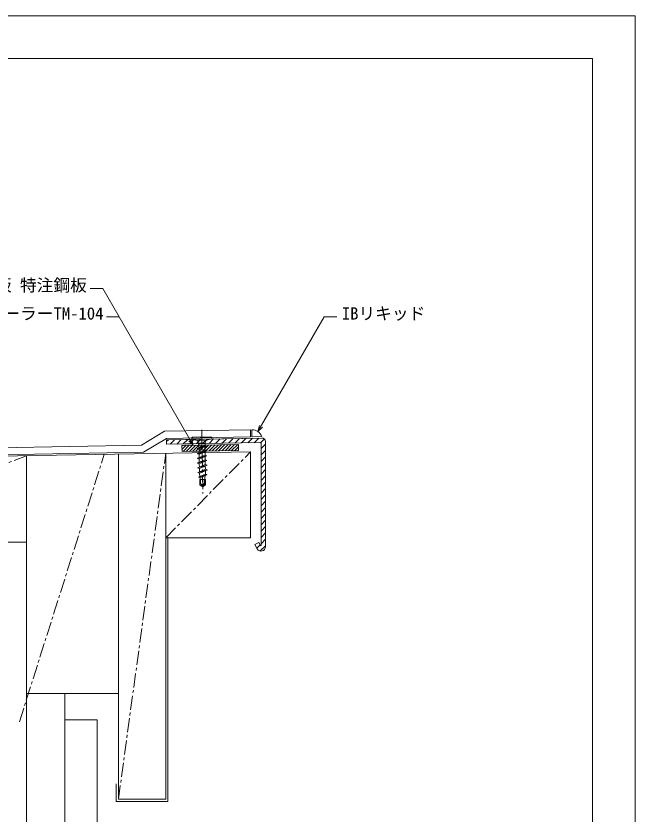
# Model space of a CAD drawing. Units: millimetres, scale not verified. Extents: x -630 to 630, y -446 to 446.
# Drawn here: x 192 to 630, y -119 to 446 of the extents above; entities that cross this region are included whole.
import ezdxf
from ezdxf.enums import TextEntityAlignment as Align

# ---------------------------------------------------------------- set-up
doc = ezdxf.new("R2010")
doc.units = ezdxf.units.MM
doc.header["$LTSCALE"] = 2
doc.linetypes.add('CHAIN1', pattern=[8, 5, -1, 1, -1])
for name, color, linetype, lineweight in [('0-0_輪郭線', 2, 'Continuous', 9), ('0-1_図面枠', 7, 'Continuous', 9), ('0-2_文字', 5, 'Continuous', 9), ('0-6_躯体', 7, 'Continuous', 9), ('0-7_IBｼｰﾄ', 7, 'Continuous', 9), ('0-8_IBリキッド', 7, 'Continuous', 9), ('0-9_ブチルﾃｰﾌﾟ', 4, 'Continuous', 9), ('0-A_中心線', 7, 'CHAIN1', 9), ('0-C_部材(ﾋﾞｽ類)', 7, 'Continuous', 9), ('0-D_寸法線', 7, 'Continuous', 9), ('0-E_部材(積層鋼板)', 4, 'Continuous', 9)]:
    doc.layers.add(name, color=color, linetype=linetype, lineweight=lineweight)
doc.styles.add('ＭＳ ゴシック', font='')
doc.styles.get('ＭＳ ゴシック').set_extended_font_data('MS Gothic')

msp = doc.modelspace()

# ---------------------------------------------------------------- linework, layer by layer
at = {"layer": '0-0_輪郭線'}
msp.add_lwpolyline([(600, 415.5), (-600, 415.5), (-600, -415.5), (600, -415.5)], close=True, dxfattribs=at)
at = {"layer": '0-1_図面枠'}
msp.add_lwpolyline([(630, -445.5), (630, 445.5), (-630, 445.5), (-630, -445.5)], close=True, dxfattribs=at)
at = {"layer": '0-6_躯体'}
for p, q in [((41.524, 131.388), (358.024, 137.078)), ((298.024, 136), (298.024, -108.997)), ((199.524, 134.229), (199.524, -214.093)), ((264.524, 135.397), (264.524, -108.997)), ((299.524, 76), (299.524, -110.497)), ((41.524, 73.004), (199.524, 73.004)), ((199.524, -34.09), (264.524, -34.09)), ((226.524, -34.09), (226.524, -214.093)), ((226.524, -52.84), (249.524, -52.84)), ((249.524, -52.84), (249.524, -214.093)), ((263.024, -97.997), (263.024, -110.497)), ((299.524, -110.497), (263.024, -110.497)), ((298.024, -108.997), (264.524, -108.997))]:
    msp.add_line(p, q, dxfattribs=at)
msp.add_lwpolyline([(298.024, 76), (358.024, 76), (358.024, 137.078)], dxfattribs=at)
at = {"layer": '0-7_IBｼｰﾄ'}
for p, q in [((297.105, 151.486), (357.935, 152.579)), ((358.025, 147.58), (357.935, 152.579)), ((297.105, 151.486), (280.824, 141.691)), ((298.535, 146.511), (358.025, 147.58)), ((124.803, 138.886), (280.824, 141.691)), ((298.535, 146.511), (282.254, 136.716)), ((123.554, 133.863), (282.254, 136.716))]:
    msp.add_line(p, q, dxfattribs=at)
at = {"layer": '0-8_IBリキッド'}
for q in [(358.935, 152.597), (366.024, 147.724)]:
    msp.add_line((359.025, 147.598), q, dxfattribs=at)
msp.add_arc((359.068, 145.198), 7.4, 19.95464, 91.03, dxfattribs=at)
at = {"layer": '0-9_ブチルﾃｰﾌﾟ'}
for p, q in [((309.47, 140.931), (310.09, 141.551)), ((309.51, 138.726), (312.376, 141.592)), ((310.249, 137.22), (314.662, 141.633)), ((312.535, 137.261), (316.948, 141.674)), ((314.821, 137.302), (319.235, 141.715)), ((317.107, 137.343), (321.521, 141.756)), ((319.394, 137.384), (323.807, 141.797)), ((321.68, 137.425), (326.093, 141.838)), ((323.966, 137.466), (328.379, 141.88)), ((326.252, 137.507), (330.665, 141.921)), ((328.538, 137.548), (332.952, 141.962)), ((330.824, 137.59), (335.238, 142.003)), ((333.111, 137.631), (337.524, 142.044)), ((335.397, 137.672), (339.81, 142.085)), ((337.683, 137.713), (342.096, 142.126)), ((339.969, 137.754), (344.382, 142.167)), ((342.255, 137.795), (346.669, 142.208)), ((344.541, 137.836), (348.955, 142.25)), ((346.828, 137.877), (349.484, 140.534)), ((349.114, 137.918), (349.523, 138.328))]:
    msp.add_line(p, q, dxfattribs=at)
at = {"layer": '0-9_ブチルﾃｰﾌﾟ', "color": 7}
msp.add_lwpolyline([(349.531, 137.926), (309.537, 137.207), (309.459, 141.539), (349.453, 142.258)], close=True, dxfattribs=at)
at = {"layer": '0-9_ブチルﾃｰﾌﾟ'}
msp.add_lwpolyline([(349.531, 137.926), (309.537, 137.207), (309.459, 141.539), (349.453, 142.258)], close=True, dxfattribs=at)
at = {"layer": '0-A_中心線'}
for p, q in [((323.432, 152.459), (324.241, 107.466)), ((264.524, -108.997), (298.024, 136)), ((298.024, 76), (358.024, 137.078)), ((41.524, 73.004), (199.524, 134.229)), ((194.524, -54.093), (254.524, 135.218))]:
    msp.add_line(p, q, dxfattribs=at)
at = {"layer": '0-C_部材(ﾋﾞｽ類)'}
for p, q in [((330.021, 147.577), (317.023, 147.343)), ((330.548, 146.086), (330.53, 147.086)), ((316.55, 145.834), (316.532, 146.834)), ((330.548, 146.086), (316.55, 145.834)), ((320.214, 145.1), (316.55, 145.834)), ((326.913, 145.22), (320.214, 145.1)), ((320.214, 145.1), (321.238, 143.218)), ((326.41, 141.399), (320.316, 139.411)), ((322.22, 142.736), (321.144, 142.346)), ((321.144, 142.346), (321.247, 142.718)), ((321.144, 142.346), (321.415, 142.253)), ((325.957, 143.303), (321.238, 143.218)), ((321.238, 143.218), (321.247, 142.718)), ((325.966, 142.803), (321.247, 142.718)), ((322.641, 142.743), (321.415, 142.253)), ((321.415, 142.253), (321.54, 139.882)), ((325.802, 141.608), (321.54, 139.882)), ((325.823, 142.8), (325.802, 141.608)), ((326.41, 141.399), (325.802, 141.608)), ((326.913, 145.22), (325.957, 143.303)), ((325.957, 143.303), (325.966, 142.803)), ((326.556, 140.936), (326.41, 141.399)), ((326.913, 145.22), (330.548, 146.086)), ((320.316, 139.411), (321.54, 139.882)), ((320.318, 139.311), (320.316, 139.411)), ((326.556, 140.936), (320.318, 139.311)), ((320.318, 139.311), (321.576, 138.879)), ((320.382, 135.752), (321.623, 136.229)), ((320.384, 135.652), (320.382, 135.752)), ((327.052, 137.442), (320.384, 135.652)), ((320.384, 135.652), (321.642, 135.219)), ((325.786, 140.639), (321.576, 138.879)), ((321.576, 138.879), (321.623, 136.229)), ((325.793, 137.974), (321.623, 136.229)), ((325.811, 136.964), (321.642, 135.219)), ((325.766, 139.459), (325.786, 140.639)), ((325.766, 139.459), (325.793, 137.974)), ((326.556, 140.936), (325.786, 140.639)), ((327.051, 137.542), (325.793, 137.974)), ((327.052, 137.442), (325.811, 136.964)), ((325.811, 136.964), (325.853, 134.635)), ((320.442, 132.412), (321.683, 132.889)), ((320.444, 132.312), (320.442, 132.412)), ((327.112, 134.102), (320.444, 132.312)), ((320.444, 132.312), (321.702, 131.88)), ((327.173, 130.763), (320.504, 128.973)), ((321.642, 135.219), (321.683, 132.889)), ((325.853, 134.635), (321.683, 132.889)), ((325.871, 133.625), (321.702, 131.88)), ((321.702, 131.88), (321.743, 129.55)), ((325.913, 131.295), (321.743, 129.55)), ((325.931, 130.285), (321.762, 128.54)), ((327.111, 134.202), (325.853, 134.635)), ((327.112, 134.102), (325.871, 133.625)), ((325.871, 133.625), (325.913, 131.295)), ((327.171, 130.863), (325.913, 131.295)), ((327.173, 130.763), (325.931, 130.285)), ((325.931, 130.285), (325.973, 127.956)), ((320.502, 129.073), (321.743, 129.55)), ((320.504, 128.973), (320.502, 129.073)), ((320.504, 128.973), (321.762, 128.54)), ((320.562, 125.733), (321.803, 126.21)), ((320.564, 125.633), (320.562, 125.733)), ((327.233, 127.423), (320.564, 125.633)), ((320.564, 125.633), (321.822, 125.201)), ((321.762, 128.54), (321.803, 126.21)), ((325.973, 127.956), (321.803, 126.21)), ((325.991, 126.946), (321.822, 125.201)), ((321.822, 125.201), (321.864, 122.871)), ((326.033, 124.616), (321.864, 122.871)), ((327.231, 127.523), (325.973, 127.956)), ((327.233, 127.423), (325.991, 126.946)), ((325.991, 126.946), (326.033, 124.616)), ((327.291, 124.184), (326.033, 124.616)), ((320.622, 122.394), (321.864, 122.871)), ((320.624, 122.294), (320.622, 122.394)), ((327.293, 124.084), (320.624, 122.294)), ((320.624, 122.294), (321.882, 121.861)), ((321.281, 119.065), (322.194, 119.416)), ((321.283, 118.965), (321.281, 119.065)), ((327.048, 120.739), (321.283, 118.965)), ((321.283, 118.965), (322.317, 118.61)), ((326.051, 123.606), (321.882, 121.861)), ((321.89, 121.426), (321.882, 121.861)), ((321.89, 121.426), (322.194, 119.416)), ((326.052, 121.181), (322.194, 119.416)), ((325.953, 120.318), (322.317, 118.61)), ((325.953, 120.318), (325.743, 118.495)), ((327.048, 120.739), (325.953, 120.318)), ((327.293, 124.084), (326.051, 123.606)), ((326.051, 123.606), (326.089, 121.502)), ((326.089, 121.502), (326.052, 121.181)), ((327.046, 120.839), (326.052, 121.181)), ((322.071, 117.429), (326.051, 117.5)), ((322.139, 113.65), (322.071, 117.429)), ((322.28, 113.786), (322.139, 113.65)), ((322.139, 113.65), (323.789, 112.539)), ((322.317, 118.61), (322.343, 118.434)), ((322.343, 118.434), (322.361, 117.434)), ((322.718, 114.84), (322.671, 117.44)), ((323.246, 113.869), (323.361, 113.792)), ((323.974, 112.99), (324.151, 112.465)), ((324.061, 113.96), (324.306, 114.404)), ((324.23, 112.967), (325.394, 115.069)), ((325.614, 113.973), (324.23, 112.967)), ((324.306, 114.404), (324.251, 117.468)), ((326.119, 113.722), (324.51, 112.552)), ((325.394, 115.069), (325.351, 117.488)), ((325.614, 113.973), (325.551, 117.491)), ((325.614, 113.973), (326.119, 113.722)), ((325.743, 118.495), (325.761, 117.495)), ((326.051, 117.5), (326.119, 113.722)), ((324.151, 112.465), (323.789, 112.539)), ((324.23, 112.967), (324.51, 112.552))]:
    msp.add_line(p, q, dxfattribs=at)
for points in [[(327.052, 137.442), (327.051, 137.542), (320.382, 135.752)], [(327.112, 134.102), (327.111, 134.202), (320.442, 132.412)], [(327.173, 130.763), (327.171, 130.863), (320.502, 129.073)], [(327.233, 127.423), (327.231, 127.523), (320.562, 125.733)], [(327.293, 124.084), (327.291, 124.184), (320.622, 122.394)], [(327.048, 120.739), (327.046, 120.839), (321.281, 119.065)], [(324.23, 112.967), (324.151, 112.465), (324.51, 112.552)]]:
    msp.add_lwpolyline(points, dxfattribs=at)
for centre, radius, start, end in [((317.032, 146.843), 0.5, 91.03, 181.03), ((330.03, 147.077), 0.5, 1.03, 91.03), ((322.815, 113.229), 0.772, 56.03, 133.87567), ((321.291, 114.815), 1.428, 313.87567, 1.03), ((323.915, 114.862), 1.197, 181.03, 236.03), ((322.479, 112.484), 1.577, 18.70229, 56.03), ((323.634, 114.197), 0.488, 236.03, 331.03), ((325.116, 113.376), 1.206, 151.03, 198.70229)]:
    msp.add_arc(centre, radius, start, end, dxfattribs=at)
at = {"layer": '0-D_寸法線'}
msp.add_line((265.06, 232.538), (256.06, 232.538), dxfattribs=at)
for points in [[(317.514, 141.684), (253.513, 252.539), (244.513, 252.539)], [(363.26, 151.296), (410.165, 232.538), (419.165, 232.538)], [(366.442, 154.478), (363.26, 151.296), (364.425, 155.643)], [(314.332, 144.866), (317.514, 141.684), (316.35, 146.031)]]:
    msp.add_lwpolyline(points, dxfattribs=at)
at = {"layer": '0-E_部材(積層鋼板)'}
for p, q in [((298.576, 144.216), (299.895, 145.535)), ((301.242, 142.392), (304.468, 145.617)), ((305.815, 142.474), (309.04, 145.699)), ((310.387, 142.556), (313.612, 145.781)), ((319.532, 142.721), (322.757, 145.946)), ((324.104, 142.803), (327.329, 146.028)), ((328.676, 142.885), (331.902, 146.11)), ((333.249, 142.967), (336.474, 146.192)), ((337.821, 143.05), (341.046, 146.275)), ((342.393, 143.132), (345.619, 146.357)), ((346.966, 143.214), (350.191, 146.439)), ((351.538, 143.296), (354.763, 146.521)), ((356.11, 143.378), (359.336, 146.603)), ((360.683, 143.461), (363.908, 146.686)), ((365.182, 143.47), (367.778, 146.066)), ((365.432, 143.037), (365.432, 70.706)), ((365.432, 139.23), (368.599, 142.396)), ((365.432, 134.74), (368.599, 137.906)), ((365.432, 130.25), (368.599, 133.416)), ((365.432, 125.759), (368.599, 128.926)), ((365.432, 121.269), (368.599, 124.436)), ((365.432, 116.779), (368.599, 119.946)), ((365.432, 112.289), (368.599, 115.456)), ((365.432, 107.799), (368.599, 110.966)), ((365.432, 103.309), (368.599, 106.475)), ((365.432, 98.819), (368.599, 101.985)), ((365.432, 94.329), (368.599, 97.495)), ((365.432, 89.838), (368.599, 93.005)), ((365.432, 85.348), (368.599, 88.515)), ((365.432, 80.858), (368.599, 84.025)), ((365.432, 76.368), (368.599, 79.535)), ((365.432, 71.878), (368.599, 75.045)), ((362.426, 68.872), (364.745, 71.19)), ((364.837, 66.792), (368.599, 70.554))]:
    msp.add_line(p, q, dxfattribs=at)
at = {"layer": '0-E_部材(積層鋼板)', "color": 7}
for p, q in [((365.432, 70.706), (365.432, 143.037)), ((368.599, 144.225), (368.599, 69.832))]:
    msp.add_line(p, q, dxfattribs=at)
for points in [[(364.923, 143.537), (298.61, 142.345), (298.553, 145.511), (366.054, 146.724)], [(362.772, 68.274), (361.024, 71.301), (363.767, 72.884), (365.079, 70.612)]]:
    msp.add_lwpolyline(points, dxfattribs=at)
at = {"layer": '0-E_部材(積層鋼板)'}
for points in [[(298.553, 145.511), (298.61, 142.345), (316.943, 142.674), (315.133, 145.809)], [(316.943, 142.674), (317.247, 142.68), (316.403, 145.832), (315.133, 145.809)], [(317.247, 142.68), (323.606, 142.794), (323.549, 145.96), (316.403, 145.832)]]:
    msp.add_lwpolyline(points, close=True, dxfattribs=at)
for points in [[(314.959, 142.638), (316.23, 143.909), (316.773, 144.452), (318.185, 145.864)], [(366.054, 146.724), (323.549, 145.96), (323.606, 142.794), (364.923, 143.537)], [(368.599, 69.838), (368.599, 69.832), (368.599, 144.225)], [(365.079, 70.612), (363.767, 72.884), (361.024, 71.301), (362.772, 68.274)]]:
    msp.add_lwpolyline(points, dxfattribs=at)
for centre, radius, start, end in [((364.932, 143.037), 0.5, 0, 91.03), ((366.099, 144.225), 2.5, 0, 91.03), ((365.476, 69.835), 3.123, 210, 0.05582), ((365.243, 70.706), 0.19, 210, 0)]:
    msp.add_arc(centre, radius, start, end, dxfattribs=at)
at = {"layer": '0-E_部材(積層鋼板)', "color": 7}
for centre, radius, start, end in [((364.932, 143.037), 0.5, 0, 91.03), ((366.099, 144.225), 2.5, 0, 91.03), ((365.476, 69.835), 3.123, 210, 0.05582), ((365.243, 70.706), 0.19, 210, 0)]:
    msp.add_arc(centre, radius, start, end, dxfattribs=at)

# ---------------------------------------------------------------- texts
at = {"layer": '0-2_文字', "color": 7, "style": 'ＭＳ ゴシック'}
for s, p in [('IB積層鋼板 特注鋼板', (129.916, 247.995)), ('サンタックシーラーTM-104', (112.202, 227.994)), ('IBリキッド', (422.57, 227.994))]:
    msp.add_text(s, height=8.666, dxfattribs=at).set_placement(p, align=Align.BOTTOM_LEFT)

doc.saveas('drawing.dxf')
